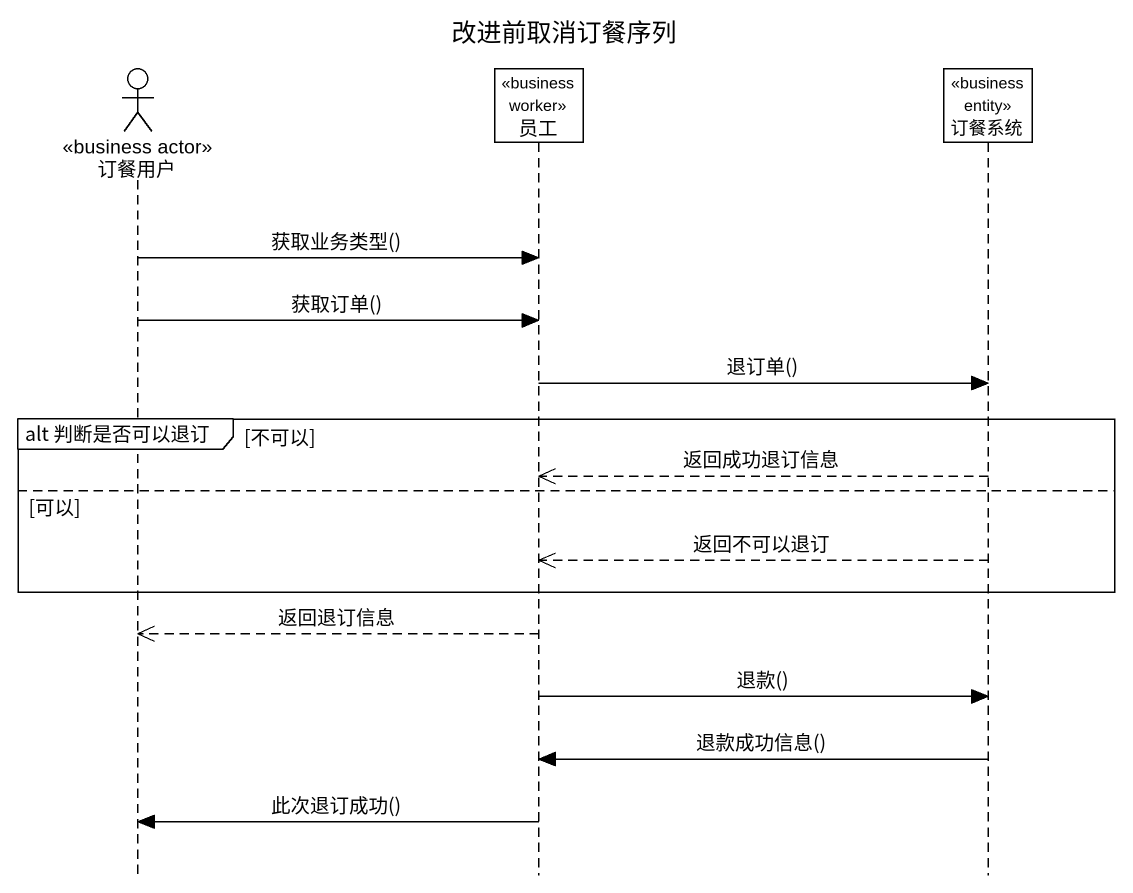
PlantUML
@startuml
title 改进前取消订餐序列
hide footbox
actor 订餐用户 <<business actor>>
participant 员工 <<business worker>>
participant 订餐系统 <<business entity>>

订餐用户 -> 员工 : 获取业务类型()
订餐用户 -> 员工 : 获取订单()
员工 -> 订餐系统 : 退订单()
group alt 判断是否可以退订 [不可以]
  订餐系统 -->> 员工 : 返回成功退订信息
else 可以
  订餐系统 -->> 员工 : 返回不可以退订
end
员工 -->> 订餐用户 : 返回退订信息
员工 -> 订餐系统 : 退款()
订餐系统 -> 员工 : 退款成功信息()
员工 -> 订餐用户 : 此次退订成功()
@enduml
